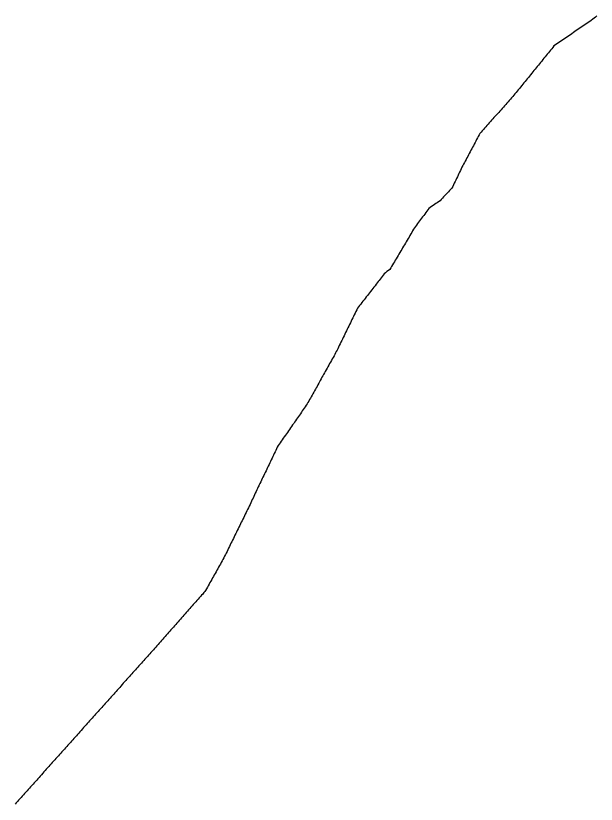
# Model space of a CAD drawing. Header units: inches. Extents: x 130170 to 284068, y 377793 to 804530.
# Drawn here: x 196805 to 200009, y 612833 to 617183 of the extents above; entities that cross this region are included whole.
import ezdxf

# ---------------------------------------------------------------- set-up
doc = ezdxf.new("R2010")
doc.units = ezdxf.units.IN
doc.header["$MEASUREMENT"] = 0
doc.layers.add('muni_il', color=7, linetype='Continuous')

msp = doc.modelspace()

# ---------------------------------------------------------------- linework, layer by layer
at = {"layer": 'muni_il'}
msp.add_lwpolyline([(200011.6, 617183.3), (200004.6, 617176.3), (199997.7, 617169.3), (199989.4, 617163.6), (199981.2, 617157.9), (199973, 617152.3), (199964.7, 617146.6), (199956.5, 617141), (199948.3, 617135.3), (199940, 617129.7), (199931.8, 617124), (199923.5, 617118.4), (199915.3, 617112.7), (199907.1, 617107.1), (199898.8, 617101.4), (199890.6, 617095.8), (199882.3, 617090.1), (199874.1, 617084.5), (199865.9, 617078.8), (199857.6, 617073.2), (199849.4, 617067.5), (199841.1, 617061.9), (199832.9, 617056.2), (199824.7, 617050.6), (199816.4, 617044.9), (199808.2, 617039.3), (199800, 617033.6), (199791.7, 617028), (199783.5, 617022.3), (199775.2, 617016.7), (199769.1, 617009.1), (199763, 617001.6), (199756.8, 616994), (199750.7, 616986.5), (199744.5, 616978.9), (199738.4, 616971.4), (199732.3, 616963.8), (199726.1, 616956.3), (199720, 616948.7), (199713.8, 616941.2), (199707.7, 616933.6), (199701.5, 616926.1), (199695.4, 616918.5), (199689.3, 616911), (199683.1, 616903.4), (199677, 616895.9), (199670.8, 616888.3), (199664.7, 616880.8), (199658.6, 616873.2), (199652.4, 616865.7), (199646.3, 616858.1), (199640.1, 616850.6), (199634, 616843), (199627.9, 616835.5), (199621.7, 616827.9), (199615.6, 616820.4), (199609.4, 616812.8), (199603.3, 616805.3), (199597.2, 616797.7), (199591, 616790.2), (199584.9, 616782.6), (199578.7, 616775.1), (199572.6, 616767.5), (199566.5, 616760), (199560.3, 616752.4), (199554.2, 616744.9), (199548, 616737.3), (199541.6, 616730.1), (199535.1, 616722.8), (199528.6, 616715.6), (199522.1, 616708.3), (199515.6, 616701.1), (199509.2, 616693.8), (199502.7, 616686.6), (199496.2, 616679.3), (199489.7, 616672.1), (199483.3, 616664.8), (199476.8, 616657.6), (199470.3, 616650.3), (199463.8, 616643.1), (199457.3, 616635.8), (199450.9, 616628.6), (199444.4, 616621.3), (199437.9, 616614.1), (199431.4, 616606.8), (199425, 616599.6), (199418.5, 616592.3), (199412, 616585.1), (199405.5, 616577.8), (199399, 616570.6), (199392.6, 616563.3), (199386.1, 616556.1), (199379.6, 616548.8), (199373.1, 616541.6), (199366.7, 616534.3), (199362.2, 616525.8), (199357.7, 616517.3), (199353.2, 616508.9), (199348.7, 616500.4), (199344.2, 616491.9), (199339.7, 616483.4), (199335.1, 616474.9), (199330.6, 616466.4), (199326.1, 616458), (199321.6, 616449.5), (199317.1, 616441), (199312.6, 616432.5), (199308.1, 616424), (199303.6, 616415.5), (199299.1, 616407), (199294.6, 616398.6), (199290.2, 616390), (199285.8, 616381.4), (199281.4, 616372.8), (199276.6, 616364.6), (199271.9, 616356.3), (199267.6, 616347.5), (199263.4, 616338.7), (199259.1, 616329.9), (199254.8, 616321.1), (199250.6, 616312.3), (199246.3, 616303.4), (199242.1, 616294.6), (199237.8, 616285.8), (199233.5, 616277), (199229.3, 616268.2), (199225, 616259.4), (199220.7, 616250.6), (199216.5, 616241.8), (199212.2, 616232.9), (199205.7, 616225.9), (199199.1, 616218.9), (199192.6, 616211.9), (199186, 616204.9), (199179.4, 616197.8), (199172.9, 616190.8), (199166.3, 616183.8), (199159.8, 616176.8), (199153.2, 616169.8), (199146.7, 616162.8), (199138.9, 616157.4), (199131.1, 616152), (199123.4, 616146.7), (199115.6, 616141.3), (199107.8, 616136), (199100, 616130.6), (199092.3, 616125.2), (199084.5, 616119.9), (199078.9, 616112.3), (199073.2, 616104.7), (199067.6, 616097.1), (199062, 616089.5), (199056.3, 616081.9), (199050.7, 616074.3), (199045, 616066.7), (199039.4, 616059.1), (199033.8, 616051.5), (199028.1, 616043.9), (199022.5, 616036.3), (199016.9, 616028.7), (199011.2, 616021.1), (199005.6, 616013.5), (199000.5, 616005), (198995.5, 615996.4), (198990.4, 615987.9), (198985.4, 615979.4), (198980.3, 615970.9), (198975.3, 615962.3), (198970.2, 615953.8), (198965.2, 615945.3), (198960.2, 615936.8), (198955.1, 615928.2), (198950.1, 615919.7), (198945, 615911.2), (198940, 615902.7), (198934.9, 615894.1), (198929.9, 615885.6), (198924.8, 615877.1), (198919.8, 615868.6), (198914.7, 615860), (198909.7, 615851.5), (198904.6, 615843), (198899.6, 615834.5), (198894.5, 615825.9), (198889.5, 615817.4), (198884.4, 615808.9), (198879.4, 615800.4), (198874.3, 615791.8), (198869.3, 615783.3), (198861.5, 615777.4), (198853.7, 615771.5), (198845.9, 615765.6), (198838.2, 615759.8), (198832.6, 615752.5), (198827.1, 615745.2), (198821.6, 615738), (198816.1, 615730.7), (198810.5, 615723.4), (198805, 615716.2), (198799.5, 615708.9), (198794, 615701.6), (198787.9, 615693.8), (198781.8, 615686.1), (198775.8, 615678.3), (198769.7, 615670.5), (198763.6, 615662.7), (198757.6, 615654.9), (198751.5, 615647.2), (198745.4, 615639.4), (198739.4, 615631.6), (198733.3, 615623.8), (198727.2, 615616.1), (198721.2, 615608.3), (198715.1, 615600.5), (198709, 615592.7), (198703, 615584.9), (198696.9, 615577.2), (198690.8, 615569.4), (198686.5, 615560.5), (198682.1, 615551.5), (198677.8, 615542.6), (198673.4, 615533.7), (198669.1, 615524.8), (198664.7, 615515.8), (198660.3, 615506.9), (198656, 615498), (198651.6, 615489.1), (198647.3, 615480.1), (198642.9, 615471.2), (198638.5, 615462.3), (198634.2, 615453.4), (198629.8, 615444.4), (198625.5, 615435.5), (198621.1, 615426.6), (198616.8, 615417.7), (198612.4, 615408.7), (198608, 615399.8), (198603.7, 615390.9), (198599.3, 615382), (198595, 615373), (198590.6, 615364.1), (198586.2, 615355.2), (198581.9, 615346.3), (198578, 615338.5), (198574.1, 615330.7), (198570.3, 615322.9), (198566, 615314.8), (198561.8, 615306.7), (198556.9, 615298.2), (198552, 615289.6), (198547.2, 615281.1), (198542.3, 615272.6), (198537.4, 615264.1), (198532.6, 615255.5), (198527.7, 615247), (198522.8, 615238.5), (198517.9, 615230), (198513.1, 615221.4), (198508.6, 615213.2), (198504, 615204.9), (198499.5, 615196.6), (198495, 615188.4), (198490.5, 615180.1), (198485.9, 615171.8), (198481.4, 615163.6), (198476.9, 615155.3), (198472.4, 615147), (198467.8, 615138.7), (198463.3, 615130.5), (198458.8, 615122.2), (198454.3, 615113.9), (198449.7, 615105.7), (198445.2, 615097.4), (198440.7, 615089.1), (198436, 615081.3), (198431.3, 615073.4), (198426.7, 615065.6), (198422, 615057.7), (198417.3, 615049.9), (198412.6, 615042), (198407.4, 615034.3), (198402.1, 615026.5), (198396.8, 615018.8), (198391.6, 615011), (198386.3, 615003.3), (198381.1, 614995.6), (198375.8, 614987.8), (198370.5, 614980.1), (198365.3, 614972.3), (198360, 614964.6), (198354.8, 614956.8), (198349.5, 614949.1), (198344.2, 614941.4), (198339, 614933.6), (198333.2, 614925.5), (198327.4, 614917.3), (198321.7, 614909.2), (198315.9, 614901), (198310.1, 614892.9), (198304.3, 614884.8), (198298.6, 614876.6), (198292.8, 614868.5), (198287, 614860.3), (198281.3, 614852.2), (198275.5, 614844), (198269.7, 614835.9), (198263.9, 614827.7), (198258.2, 614819.6), (198252.4, 614811.4), (198248.3, 614802.8), (198244.1, 614794.1), (198240, 614785.4), (198235.8, 614776.7), (198231.7, 614768.1), (198227.5, 614759.4), (198223.4, 614750.7), (198219.2, 614742), (198215.1, 614733.4), (198211, 614724.7), (198206.8, 614716), (198202.7, 614707.3), (198198.5, 614698.7), (198194.4, 614690), (198190.2, 614681.3), (198186.1, 614672.6), (198181.9, 614664), (198177.8, 614655.3), (198173.6, 614646.6), (198169.5, 614637.9), (198165.3, 614629.3), (198161.2, 614620.6), (198157.1, 614611.9), (198152.9, 614603.2), (198148.8, 614594.6), (198146.2, 614589.7), (198143.7, 614584.8), (198139.5, 614575.9), (198135.3, 614567), (198131.2, 614558), (198127, 614549.1), (198122.8, 614540.2), (198118.6, 614531.3), (198114.5, 614522.3), (198110.3, 614513.4), (198106.1, 614504.5), (198102, 614495.6), (198097.8, 614486.6), (198093.4, 614477.7), (198089, 614468.8), (198084.7, 614459.9), (198080.3, 614450.9), (198075.9, 614442), (198071.5, 614433.1), (198067.2, 614424.2), (198062.8, 614415.2), (198058.4, 614406.3), (198054, 614397.4), (198049.7, 614388.5), (198045.3, 614379.6), (198040.9, 614370.6), (198036.5, 614361.7), (198032.2, 614352.8), (198027.8, 614343.9), (198023.4, 614334.9), (198019, 614326), (198014.7, 614317.1), (198010.3, 614308.2), (198005.9, 614299.3), (198001.5, 614290.3), (197997.2, 614281.4), (197992.8, 614272.5), (197988.4, 614263.6), (197984, 614254.6), (197979.7, 614245.7), (197975.3, 614236.8), (197970.9, 614227.9), (197966.5, 614219), (197962.2, 614210), (197957.8, 614201.1), (197953.4, 614192.2), (197948.6, 614183.7), (197943.8, 614175.1), (197939.1, 614166.6), (197934.3, 614158.1), (197929.5, 614149.6), (197924.7, 614141), (197919.9, 614132.5), (197915.1, 614124), (197910.3, 614115.4), (197905.5, 614106.9), (197900.7, 614098.4), (197895.9, 614089.9), (197891.2, 614081.3), (197886.4, 614072.8), (197881.6, 614064.3), (197876.8, 614055.8), (197872, 614047.2), (197867.2, 614038.7), (197862.4, 614030.2), (197857.6, 614021.7), (197852.8, 614013.1), (197848.2, 614006.7), (197843.5, 614000.3), (197837, 613992.9), (197830.5, 613985.6), (197824, 613978.3), (197817.5, 613970.9), (197811, 613963.6), (197804.5, 613956.3), (197798, 613949), (197791.5, 613941.6), (197785, 613934.3), (197778.5, 613927), (197772.1, 613919.6), (197765.6, 613912.3), (197759.1, 613905), (197752.6, 613897.7), (197746.1, 613890.3), (197739.6, 613883), (197733.1, 613875.7), (197726.6, 613868.4), (197720.1, 613861), (197713.6, 613853.7), (197707.1, 613846.4), (197700.6, 613839), (197694.1, 613831.7), (197687.6, 613824.4), (197681.1, 613817.1), (197674.7, 613809.7), (197668.2, 613802.4), (197661.7, 613795.1), (197655.2, 613787.8), (197648.7, 613780.4), (197642.2, 613773.1), (197635.7, 613765.8), (197629.2, 613758.4), (197622.7, 613751.1), (197616.2, 613743.8), (197609.7, 613736.5), (197603.2, 613729.1), (197596.7, 613721.8), (197590.2, 613714.5), (197583.7, 613707.2), (197577.2, 613699.8), (197570.8, 613692.5), (197564.3, 613685.2), (197557.8, 613677.8), (197551.3, 613670.5), (197544.8, 613663.2), (197538.1, 613655.8), (197531.5, 613648.4), (197524.9, 613641), (197518.2, 613633.5), (197511.6, 613626.1), (197504.9, 613618.7), (197498.3, 613611.3), (197491.6, 613603.9), (197485, 613596.5), (197478.4, 613589.1), (197471.7, 613581.7), (197465.1, 613574.2), (197458.4, 613566.8), (197451.8, 613559.4), (197445.1, 613552), (197438.5, 613544.6), (197431.9, 613537.2), (197425.2, 613529.8), (197418.6, 613522.4), (197411.9, 613514.9), (197405.3, 613507.5), (197398.6, 613500.1), (197392, 613492.7), (197385.4, 613485.3), (197378.7, 613477.9), (197372.1, 613470.5), (197365.4, 613463.1), (197358.8, 613455.6), (197352.1, 613448.2), (197345.5, 613440.8), (197338.9, 613433.4), (197332.2, 613426), (197325.6, 613418.6), (197318.9, 613411.2), (197312.3, 613403.8), (197305.7, 613396.3), (197299, 613388.9), (197292.4, 613381.5), (197285.7, 613374.1), (197279.1, 613366.7), (197272.4, 613359.3), (197265.8, 613351.9), (197259.2, 613344.5), (197252.5, 613337), (197245.9, 613329.6), (197239.2, 613322.2), (197232.6, 613314.8), (197225.9, 613307.4), (197219.3, 613300), (197212.7, 613292.6), (197206, 613285.2), (197199.4, 613277.7), (197192.7, 613270.3), (197186.1, 613262.9), (197179.4, 613255.5), (197172.8, 613248.1), (197166.2, 613240.7), (197159.5, 613233.3), (197152.9, 613225.9), (197146.2, 613218.4), (197139.6, 613211), (197132.9, 613203.6), (197126.3, 613196.2), (197119.7, 613188.8), (197113, 613181.4), (197106.4, 613174), (197099.7, 613166.6), (197093.1, 613159.1), (197086.5, 613151.7), (197079.8, 613144.3), (197073.2, 613136.9), (197066.5, 613129.5), (197059.9, 613122.1), (197053.2, 613114.7), (197046.6, 613107.3), (197040, 613099.8), (197033.3, 613092.4), (197026.7, 613085), (197020, 613077.6), (197013.4, 613070.2), (197006.7, 613062.8), (197000.1, 613055.4), (196993.5, 613048), (196986.8, 613040.5), (196980.2, 613033.1), (196973.5, 613025.7), (196966.9, 613018.3), (196960.2, 613010.9), (196953.6, 613003.5), (196947, 612996.1), (196940.3, 612988.7), (196933.7, 612981.2), (196927, 612973.8), (196920.4, 612966.4), (196913.7, 612959), (196907.1, 612951.6), (196900.5, 612944.2), (196893.8, 612936.8), (196887.2, 612929.4), (196880.5, 612921.9), (196873.9, 612914.5), (196867.2, 612907.1), (196860.6, 612899.7), (196854, 612892.3), (196847.3, 612884.9), (196840.7, 612877.5), (196834, 612870.1), (196827.4, 612862.6), (196820.8, 612855.2), (196814.1, 612847.8), (196807.5, 612840.4), (196800.8, 612833)], dxfattribs=at)

doc.saveas('drawing.dxf')
